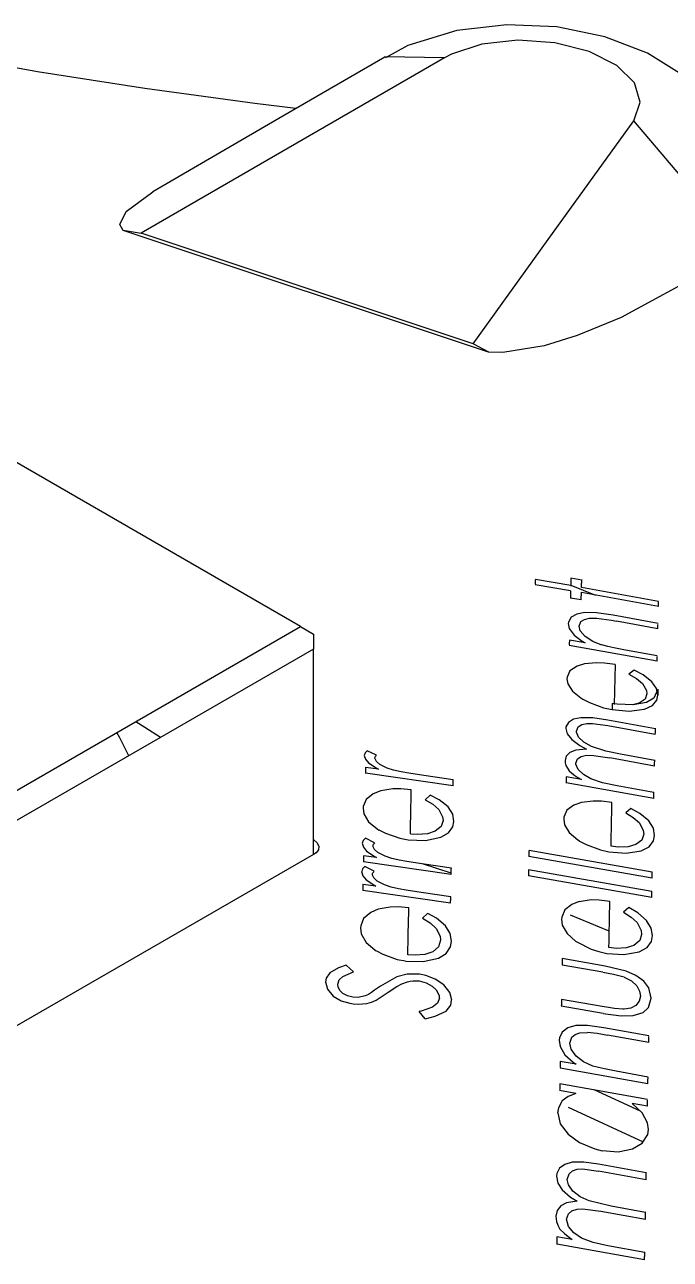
# Model space of a CAD drawing. Extents: x 0 to 258, y 0 to 184.
# Drawn here: x 64.452 to 65.33, y 97.348 to 99.027 of the extents above; entities that cross this region are included whole.
import ezdxf

# ---------------------------------------------------------------- set-up
doc = ezdxf.new("R2010")
doc.units = 0

msp = doc.modelspace()

# ---------------------------------------------------------------- linework, layer by layer
for p, q in [((65.107711, 99.027413), (65.039621, 99.019529)), ((65.175788, 99.024371), (65.107711, 99.027413)), ((65.241045, 99.011009), (65.175788, 99.024371)), ((65.039621, 99.019529), (64.973213, 98.999129)), ((65.298825, 98.988573), (65.241045, 99.011009)), ((64.973213, 98.999129), (64.942749, 98.982143)), ((65.073797, 99.000913), (65.032421, 98.987419)), ((65.122517, 99.006257), (65.073797, 99.000913)), ((65.173058, 99.002818), (65.122517, 99.006257)), ((65.219688, 98.990938), (65.173058, 99.002818)), ((65.257132, 98.971994), (65.219688, 98.990938)), ((64.469526, 98.963442), (64.336904, 98.986805)), ((64.941958, 98.983424), (64.803303, 98.903149)), ((65.023021, 98.982474), (64.830566, 98.871114)), ((65.023021, 98.982474), (64.941937, 98.983532)), ((65.032421, 98.987419), (65.023029, 98.982498)), ((65.345928, 98.959349), (65.298825, 98.988573)), ((64.615314, 98.940662), (64.469526, 98.963442)), ((65.281182, 98.948128), (65.257132, 98.971994)), ((64.765153, 98.919972), (64.615314, 98.940662)), ((65.289173, 98.922067), (65.281182, 98.948128)), ((64.820755, 98.913251), (64.765153, 98.919972)), ((65.28023, 98.896746), (65.289173, 98.922067)), ((64.803303, 98.903149), (64.626146, 98.800102)), ((65.16384, 98.734978), (65.28023, 98.896746)), ((65.413985, 98.738814), (65.28023, 98.896746)), ((64.830566, 98.871114), (64.61052, 98.743648)), ((64.590137, 98.7734), (64.626242, 98.799893)), ((64.581538, 98.755462), (64.590137, 98.7734)), ((64.585824, 98.747551), (64.581538, 98.755462)), ((64.827195, 98.208545), (63.908034, 98.739034)), ((65.082917, 98.581869), (64.585824, 98.747551)), ((64.610501, 98.743532), (64.585895, 98.7475)), ((65.062097, 98.59314), (64.61052, 98.743648)), ((65.062097, 98.59314), (65.16384, 98.734978)), ((65.380798, 98.692912), (65.263204, 98.62892)), ((65.263204, 98.62892), (65.203429, 98.604631)), ((65.203429, 98.604631), (65.158651, 98.590608)), ((65.083047, 98.581871), (65.062145, 98.593249)), ((65.158651, 98.590608), (65.102457, 98.581321)), ((65.102457, 98.581321), (65.08293, 98.58185)), ((65.146335, 98.267655), (65.146314, 98.266862)), ((65.146359, 98.268449), (65.146335, 98.267655)), ((65.14638, 98.269243), (65.146359, 98.268449)), ((65.146404, 98.270037), (65.14638, 98.269243)), ((65.146425, 98.27083), (65.146404, 98.270037)), ((65.146449, 98.271624), (65.146425, 98.27083)), ((65.14647, 98.272418), (65.146449, 98.271624)), ((65.194645, 98.26429), (65.14647, 98.272413)), ((65.194743, 98.267621), (65.194709, 98.266298)), ((65.194775, 98.268944), (65.194743, 98.267621)), ((65.194807, 98.270267), (65.194775, 98.268944)), ((65.194838, 98.27159), (65.194807, 98.270267)), ((65.19487, 98.272913), (65.194838, 98.27159)), ((65.194902, 98.274236), (65.19487, 98.272913)), ((65.209562, 98.271698), (65.194904, 98.274344)), ((65.209435, 98.267047), (65.209467, 98.26837)), ((65.209467, 98.26837), (65.209499, 98.269693)), ((65.209499, 98.269693), (65.209531, 98.271016)), ((65.209531, 98.271016), (65.209562, 98.272338)), ((65.146314, 98.266862), (65.14629, 98.266068)), ((65.194468, 98.257294), (65.14629, 98.265417)), ((65.194307, 98.25068), (65.194275, 98.249357)), ((65.194338, 98.252003), (65.194307, 98.25068)), ((65.19437, 98.253326), (65.194338, 98.252003)), ((65.194402, 98.254648), (65.19437, 98.253326)), ((65.194434, 98.255971), (65.194402, 98.254648)), ((65.194468, 98.257294), (65.194434, 98.255971)), ((65.194677, 98.264975), (65.194645, 98.263652)), ((65.194709, 98.266298), (65.194677, 98.264975)), ((65.194701, 98.264636), (65.228303, 98.251407)), ((65.209001, 98.25001), (65.209033, 98.251333)), ((65.209033, 98.251333), (65.209065, 98.252656)), ((65.209065, 98.252656), (65.209097, 98.253979)), ((65.209097, 98.253979), (65.209128, 98.255302)), ((65.313858, 98.23581), (65.209128, 98.254754)), ((65.209308, 98.261755), (65.20934, 98.263078)), ((65.314038, 98.242798), (65.209308, 98.261742)), ((65.20934, 98.263078), (65.209372, 98.264401)), ((65.209372, 98.264401), (65.209404, 98.265724)), ((65.209404, 98.265724), (65.209435, 98.267047)), ((65.194243, 98.248034), (65.194211, 98.246711)), ((65.208872, 98.244719), (65.194214, 98.247364)), ((65.194275, 98.249357), (65.194243, 98.248034)), ((65.208872, 98.244719), (65.208906, 98.246042)), ((65.208906, 98.246042), (65.208938, 98.247364)), ((65.208938, 98.247364), (65.20897, 98.248687)), ((65.20897, 98.248687), (65.209001, 98.25001)), ((65.313858, 98.23581), (65.31388, 98.236604)), ((65.31388, 98.236604), (65.313903, 98.237398)), ((65.313903, 98.237398), (65.313925, 98.238191)), ((65.313925, 98.238191), (65.313948, 98.238985)), ((65.313948, 98.238985), (65.313969, 98.239779)), ((65.313969, 98.239779), (65.313993, 98.240573)), ((65.313993, 98.240573), (65.314014, 98.241366)), ((65.314014, 98.241366), (65.314038, 98.24216)), ((65.194989, 98.22115), (65.19147, 98.21472)), ((65.202689, 98.225568), (65.194989, 98.22115)), ((65.213801, 98.227685), (65.202689, 98.225568)), ((65.208515, 98.215345), (65.213092, 98.218255)), ((65.213092, 98.218255), (65.219918, 98.219843)), ((65.229597, 98.227156), (65.213801, 98.227685)), ((65.219918, 98.219843), (65.229866, 98.219935)), ((65.252298, 98.223848), (65.229597, 98.227156)), ((65.229745, 98.219874), (65.243212, 98.218287)), ((65.243212, 98.218287), (65.250065, 98.217228)), ((65.250065, 98.217228), (65.256917, 98.215906)), ((65.313268, 98.212646), (65.252298, 98.223838)), ((63.908034, 97.677791), (64.827195, 98.208545)), ((64.827195, 98.208545), (64.844922, 98.198226)), ((65.191237, 98.21272), (65.19256, 98.205947)), ((65.19147, 98.21472), (65.191256, 98.212868)), ((65.19256, 98.205947), (65.199043, 98.196951)), ((65.205869, 98.208942), (65.208515, 98.215345)), ((65.207515, 98.202631), (65.205927, 98.208929)), ((65.214367, 98.194932), (65.207515, 98.202631)), ((65.313091, 98.205537), (65.256928, 98.215882)), ((65.313091, 98.205537), (65.313112, 98.20633)), ((65.313112, 98.20633), (65.313136, 98.207124)), ((65.313136, 98.207124), (65.313157, 98.207918)), ((65.313157, 98.207918), (65.313178, 98.208712)), ((65.313178, 98.208712), (65.313202, 98.209505)), ((65.313202, 98.209505), (65.313226, 98.210299)), ((65.313226, 98.210299), (65.313247, 98.211093)), ((65.313247, 98.211093), (65.313268, 98.211887)), ((64.844922, 98.198226), (64.844922, 98.177853)), ((65.192621, 98.184404), (65.192597, 98.183611)), ((65.192642, 98.185198), (65.192621, 98.184404)), ((65.192666, 98.185992), (65.192642, 98.185198)), ((65.192687, 98.186786), (65.192666, 98.185992)), ((65.192711, 98.187579), (65.192687, 98.186786)), ((65.192732, 98.188373), (65.192711, 98.187579)), ((65.192756, 98.189167), (65.192732, 98.188373)), ((65.192777, 98.189961), (65.192756, 98.189167)), ((65.214312, 98.186235), (65.192775, 98.189966)), ((65.199043, 98.196951), (65.210155, 98.188669)), ((65.210155, 98.188669), (65.214283, 98.186288)), ((65.224448, 98.188423), (65.214367, 98.194932)), ((65.236989, 98.18337), (65.224448, 98.188423)), ((65.244977, 98.181417), (65.236986, 98.183534)), ((64.844922, 98.177853), (63.925496, 97.6471)), ((64.844922, 97.898454), (64.844922, 98.177853)), ((65.31199, 98.16124), (65.192597, 98.182671)), ((65.252994, 98.179565), (65.244977, 98.181417)), ((65.269001, 98.176496), (65.252994, 98.179565)), ((65.312168, 98.168524), (65.269001, 98.176488)), ((65.312123, 98.166003), (65.312147, 98.166796)), ((65.312147, 98.166796), (65.312168, 98.16759)), ((65.203406, 98.154792), (65.19359, 98.148283)), ((65.213486, 98.157782), (65.203406, 98.154792)), ((65.22952, 98.159359), (65.213486, 98.157771)), ((65.240579, 98.15883), (65.22952, 98.159359)), ((65.255079, 98.156978), (65.240579, 98.15883)), ((65.255079, 98.156978), (65.253756, 98.102648)), ((65.31199, 98.16124), (65.312012, 98.162034)), ((65.312012, 98.162034), (65.312035, 98.162828)), ((65.312035, 98.162828), (65.312057, 98.163621)), ((65.312057, 98.163621), (65.31208, 98.164415)), ((65.31208, 98.164415), (65.312102, 98.165209)), ((65.312102, 98.165209), (65.312123, 98.166003)), ((65.189399, 98.137483), (65.190457, 98.130419)), ((65.189594, 98.139579), (65.189404, 98.137462)), ((65.19359, 98.148283), (65.189594, 98.139579)), ((65.280693, 98.149159), (65.273681, 98.143841)), ((65.273692, 98.143854), (65.284117, 98.137875)), ((65.293131, 98.142714), (65.280801, 98.14917)), ((65.284117, 98.137875), (65.292292, 98.130969)), ((65.304984, 98.133401), (65.293131, 98.142714)), ((65.311387, 98.124114), (65.304984, 98.133401)), ((65.190457, 98.130419), (65.19686, 98.12047)), ((65.19686, 98.12047), (65.208343, 98.111395)), ((65.292292, 98.130969), (65.297637, 98.121709)), ((65.29829, 98.116946), (65.295592, 98.109591)), ((65.297637, 98.121709), (65.298166, 98.116946)), ((65.312975, 98.123309), (65.307683, 98.111059)), ((65.312975, 98.115144), (65.311387, 98.124114)), ((65.312969, 98.123349), (65.312969, 98.115147)), ((65.208343, 98.111395), (65.211041, 98.109808)), ((65.211084, 98.109718), (65.219894, 98.105114)), ((65.219894, 98.105114), (65.239209, 98.098156)), ((65.257915, 98.102778), (65.250771, 98.103836)), ((65.250792, 98.10377), (65.250792, 98.095568)), ((65.279346, 98.101984), (65.257915, 98.102778)), ((65.287522, 98.10422), (65.278367, 98.102103)), ((65.297761, 98.105424), (65.279346, 98.101984)), ((65.295592, 98.109591), (65.287522, 98.10422)), ((65.2947, 98.09619), (65.305654, 98.101084)), ((65.307683, 98.111059), (65.297761, 98.105424)), ((65.305654, 98.101084), (65.311633, 98.108387)), ((65.311633, 98.108387), (65.312956, 98.114975)), ((65.208554, 98.0845), (65.198447, 98.082384)), ((65.224667, 98.084236), (65.208554, 98.0845)), ((65.24512, 98.081299), (65.224667, 98.084236)), ((65.239209, 98.098156), (65.250771, 98.09551)), ((65.250779, 98.095581), (65.274221, 98.093464)), ((65.274221, 98.093464), (65.2947, 98.09619)), ((64.615304, 98.071295), (64.603027, 98.079074)), ((64.636656, 98.057669), (64.615304, 98.071295)), ((65.187808, 98.070044), (65.189925, 98.062397)), ((65.188102, 98.072224), (65.187837, 98.070107)), ((65.191356, 98.078097), (65.188102, 98.072224)), ((65.198447, 98.082384), (65.191356, 98.078097)), ((65.20244, 98.066181), (65.204821, 98.072134)), ((65.202527, 98.064837), (65.202445, 98.06616)), ((65.204821, 98.072134), (65.209557, 98.075177)), ((65.209557, 98.075177), (65.216489, 98.076764)), ((65.216489, 98.076764), (65.224083, 98.076685)), ((65.224083, 98.076685), (65.244879, 98.073721)), ((65.309609, 98.061826), (65.244874, 98.073653)), ((65.309789, 98.06948), (65.24512, 98.081307)), ((65.309678, 98.065001), (65.309699, 98.066059)), ((65.309699, 98.066059), (65.309723, 98.067117)), ((65.309723, 98.067117), (65.309744, 98.068176)), ((65.309744, 98.068176), (65.309768, 98.069234)), ((65.309768, 98.069234), (65.309789, 98.070292)), ((64.581273, 98.057296), (64.577357, 98.064255)), ((64.593523, 98.032769), (64.581273, 98.057296)), ((65.189925, 98.062397), (65.196063, 98.054698)), ((65.196063, 98.054698), (65.206964, 98.046707)), ((65.205358, 98.057931), (65.202527, 98.064837)), ((65.212475, 98.051025), (65.205358, 98.057931)), ((65.222688, 98.045205), (65.212475, 98.051025)), ((65.309609, 98.061826), (65.309633, 98.062884)), ((65.309633, 98.062884), (65.309654, 98.063942)), ((65.309654, 98.063942), (65.309678, 98.065001)), ((64.913727, 98.033227), (64.915314, 98.027988)), ((64.915063, 98.036719), (64.91374, 98.033253)), ((64.916386, 98.038307), (64.915063, 98.036719)), ((64.917973, 98.03963), (64.916386, 98.038307)), ((64.930573, 98.033518), (64.917979, 98.03963)), ((64.929094, 98.031838), (64.930681, 98.03369)), ((65.188459, 98.032282), (65.186872, 98.026514)), ((65.193486, 98.037283), (65.188459, 98.032282)), ((65.201715, 98.040564), (65.193486, 98.037283)), ((65.216108, 98.041887), (65.201715, 98.040564)), ((65.206964, 98.046707), (65.216225, 98.041892)), ((65.208795, 98.031817), (65.215939, 98.033404)), ((65.215939, 98.033404), (65.225675, 98.03314)), ((65.242347, 98.039093), (65.222688, 98.045205)), ((65.225675, 98.03314), (65.247768, 98.029832)), ((65.262349, 98.035018), (65.242347, 98.039093)), ((65.308792, 98.02648), (65.262349, 98.035026)), ((64.915314, 98.027988), (64.919706, 98.022908)), ((64.915444, 98.015942), (64.91542, 98.014883)), ((64.915465, 98.017), (64.915444, 98.015942)), ((64.933041, 98.014608), (64.915473, 98.016989)), ((64.919706, 98.022908), (64.930025, 98.016188)), ((64.928356, 98.029721), (64.928565, 98.030779)), ((64.928549, 98.028602), (64.928416, 98.02966)), ((64.930401, 98.024977), (64.928549, 98.028602)), ((64.928565, 98.030779), (64.929094, 98.031838)), ((64.930025, 98.016188), (64.933094, 98.0146)), ((64.935058, 98.020956), (64.930401, 98.024977)), ((64.9449, 98.016087), (64.935058, 98.020956)), ((64.95379, 98.013177), (64.9449, 98.016087)), ((65.186811, 98.026549), (65.187075, 98.02303)), ((65.187075, 98.02303), (65.188134, 98.019432)), ((65.188134, 98.019432), (65.192499, 98.012261)), ((65.201516, 98.021231), (65.201419, 98.022554)), ((65.20144, 98.022662), (65.203821, 98.028721)), ((65.204665, 98.013981), (65.201516, 98.021231)), ((65.203821, 98.028721), (65.208795, 98.031817)), ((65.308612, 98.01867), (65.2479, 98.029782)), ((65.308612, 98.01867), (65.308633, 98.019728)), ((65.308633, 98.019728), (65.308657, 98.020786)), ((65.308657, 98.020786), (65.308678, 98.021845)), ((65.308678, 98.021845), (65.308702, 98.022903)), ((65.308702, 98.022903), (65.308723, 98.023961)), ((65.308723, 98.023961), (65.308747, 98.02502)), ((65.308747, 98.02502), (65.308768, 98.026078)), ((65.308768, 98.026078), (65.308792, 98.027136)), ((64.915309, 98.009592), (64.915288, 98.008533)), ((65.034678, 97.991894), (64.915288, 98.008933)), ((64.91533, 98.01065), (64.915309, 98.009592)), ((64.915354, 98.011708), (64.91533, 98.01065)), ((64.915375, 98.012767), (64.915354, 98.011708)), ((64.915399, 98.013825), (64.915375, 98.012767)), ((64.91542, 98.014883), (64.915399, 98.013825)), ((64.963987, 98.010896), (64.953774, 98.013277)), ((64.974253, 98.009044), (64.963987, 98.010896)), ((64.994732, 98.005895), (64.974253, 98.009044)), ((65.034858, 97.999961), (64.994732, 98.005888)), ((65.034813, 97.998244), (65.034834, 97.999302)), ((65.034834, 97.999302), (65.034858, 98.00036)), ((65.188311, 97.999739), (65.18829, 97.99868)), ((65.188335, 98.000797), (65.188311, 97.999739)), ((65.188356, 98.001855), (65.188335, 98.000797)), ((65.18838, 98.002914), (65.188356, 98.001855)), ((65.188401, 98.003972), (65.18838, 98.002914)), ((65.20915, 98.000397), (65.188406, 98.003969)), ((65.192563, 98.012259), (65.196003, 98.009057)), ((65.196003, 98.009057), (65.200024, 98.006015)), ((65.200024, 98.006015), (65.204443, 98.003131)), ((65.204443, 98.003131), (65.209152, 98.000379)), ((65.211862, 98.007049), (65.204665, 98.013981)), ((65.222048, 98.001228), (65.211862, 98.007049)), ((65.237844, 97.996016), (65.222048, 98.001228)), ((64.936224, 97.984909), (64.926038, 97.980993)), ((64.952496, 97.987547), (64.936224, 97.984901)), ((64.963476, 97.987629), (64.952496, 97.987547)), ((64.977817, 97.986306), (64.963476, 97.987629)), ((64.977653, 97.978908), (64.977817, 97.986316)), ((65.034678, 97.991894), (65.034699, 97.992952)), ((65.034699, 97.992952), (65.034723, 97.99401)), ((65.034723, 97.99401), (65.034744, 97.995069)), ((65.034744, 97.995069), (65.034768, 97.996127)), ((65.034768, 97.996127), (65.034789, 97.997185)), ((65.034789, 97.997185), (65.034813, 97.998244)), ((65.188245, 97.996564), (65.188224, 97.995505)), ((65.307614, 97.974653), (65.188224, 97.996005)), ((65.188266, 97.997622), (65.188245, 97.996564)), ((65.18829, 97.99868), (65.188266, 97.997622)), ((65.257555, 97.991836), (65.237844, 97.996016)), ((65.307794, 97.982617), (65.257555, 97.991825)), ((65.307749, 97.981003), (65.30777, 97.982062)), ((65.30777, 97.982062), (65.307794, 97.98312)), ((64.916354, 97.973399), (64.912332, 97.963769)), ((64.926038, 97.980993), (64.916354, 97.973399)), ((64.977327, 97.964012), (64.977491, 97.971473)), ((64.977491, 97.971473), (64.977653, 97.978908)), ((64.996433, 97.972857), (65.006857, 97.966851)), ((65.003431, 97.979098), (64.996446, 97.972854)), ((65.015687, 97.972791), (65.003542, 97.979114)), ((65.006857, 97.966851), (65.015033, 97.959707)), ((65.027725, 97.963081), (65.015687, 97.972791)), ((65.198976, 97.965708), (65.189266, 97.958564)), ((65.20911, 97.969174), (65.198976, 97.965708)), ((65.225197, 97.971111), (65.209083, 97.968994)), ((65.23623, 97.970846), (65.225197, 97.971111)), ((65.250702, 97.968994), (65.23623, 97.970846)), ((65.250538, 97.961665), (65.250702, 97.968994)), ((65.307614, 97.974653), (65.307635, 97.975712)), ((65.307635, 97.975712), (65.307659, 97.97677)), ((65.307659, 97.97677), (65.30768, 97.977828)), ((65.30768, 97.977828), (65.307704, 97.978887)), ((65.307704, 97.978887), (65.307725, 97.979945)), ((65.307725, 97.979945), (65.307749, 97.981003)), ((64.912332, 97.963769), (64.912118, 97.961123)), ((64.912139, 97.961229), (64.913198, 97.953503)), ((64.913198, 97.953503), (64.919733, 97.942761)), ((64.976838, 97.941469), (64.977002, 97.94901)), ((64.977002, 97.94901), (64.977163, 97.956524)), ((64.977163, 97.956524), (64.977327, 97.964012)), ((65.015033, 97.959707), (65.020431, 97.949653)), ((65.020431, 97.949653), (65.02096, 97.944573)), ((65.034128, 97.953212), (65.027725, 97.963081)), ((65.035715, 97.943396), (65.034128, 97.953212)), ((65.185245, 97.949171), (65.185028, 97.946526)), ((65.189266, 97.958564), (65.185245, 97.949171)), ((65.250213, 97.946928), (65.250374, 97.95431)), ((65.250374, 97.95431), (65.250538, 97.961665)), ((65.276317, 97.9609), (65.269305, 97.955)), ((65.269316, 97.954987), (65.279714, 97.948663)), ((65.288702, 97.95409), (65.276425, 97.96089)), ((65.279714, 97.948663), (65.28789, 97.941308)), ((65.300608, 97.944115), (65.288702, 97.95409)), ((64.919733, 97.942761), (64.931427, 97.933289)), ((64.931427, 97.933289), (64.933809, 97.931701)), ((64.933825, 97.931828), (64.942635, 97.927224)), ((64.976512, 97.926362), (64.976674, 97.933929)), ((64.976674, 97.933929), (64.976838, 97.941469)), ((65.018359, 97.936358), (65.010316, 97.929981)), ((65.021031, 97.94456), (65.018359, 97.936358)), ((65.028577, 97.927896), (65.034371, 97.936151)), ((65.034371, 97.936151), (65.035694, 97.943507)), ((65.185022, 97.946642), (65.186081, 97.938943)), ((65.186081, 97.938943), (65.192536, 97.928148)), ((65.249723, 97.924676), (65.249885, 97.932111)), ((65.249885, 97.932111), (65.250049, 97.93952)), ((65.250049, 97.93952), (65.250213, 97.946928)), ((65.28789, 97.941308), (65.293287, 97.931227)), ((65.307011, 97.934114), (65.300608, 97.944115)), ((65.308598, 97.924351), (65.307011, 97.934114)), ((64.844832, 97.918734), (64.849674, 97.914236)), ((64.912454, 97.917334), (64.911131, 97.913709)), ((64.913777, 97.918922), (64.912454, 97.917334)), ((64.915365, 97.920509), (64.913777, 97.918922)), ((64.927964, 97.91418), (64.91537, 97.920504)), ((64.942635, 97.927224), (64.962135, 97.920583)), ((64.962135, 97.920583), (64.973512, 97.918467)), ((64.973517, 97.918424), (64.997224, 97.917631)), ((64.986212, 97.925457), (64.976502, 97.926251)), ((64.999626, 97.926515), (64.986212, 97.925457)), ((64.997224, 97.917631), (65.017914, 97.921917)), ((65.010316, 97.929981), (64.999626, 97.926515)), ((65.017914, 97.921917), (65.028577, 97.927896)), ((65.192536, 97.928148), (65.204072, 97.918438)), ((65.204072, 97.918438), (65.206718, 97.91685)), ((65.206708, 97.916734), (65.215492, 97.911865)), ((65.249395, 97.909727), (65.249559, 97.917215)), ((65.249559, 97.917215), (65.249723, 97.924676)), ((65.291268, 97.91807), (65.283331, 97.91209)), ((65.293914, 97.92606), (65.291268, 97.91807)), ((65.293287, 97.931227), (65.293816, 97.926042)), ((65.301277, 97.908965), (65.307204, 97.916903)), ((65.307204, 97.916903), (65.308527, 97.924258)), ((64.844832, 97.898324), (63.925597, 97.367658)), ((64.848377, 97.900504), (64.844806, 97.898387)), ((64.851526, 97.904579), (64.848377, 97.900504)), ((64.849674, 97.914236), (64.852055, 97.909315)), ((64.852055, 97.909315), (64.851526, 97.904579)), ((64.911118, 97.91376), (64.912706, 97.908283)), ((64.912706, 97.908283), (64.917098, 97.902991)), ((64.917098, 97.902991), (64.927469, 97.895953)), ((64.925744, 97.910177), (64.925956, 97.911236)), ((64.925911, 97.90905), (64.925781, 97.910108)), ((64.927763, 97.90524), (64.925911, 97.90905)), ((64.925956, 97.911236), (64.926485, 97.912294)), ((64.926485, 97.912294), (64.928073, 97.914146)), ((64.932393, 97.90106), (64.927763, 97.90524)), ((64.942315, 97.89598), (64.932393, 97.90106)), ((65.137733, 97.898665), (65.137712, 97.897607)), ((65.137757, 97.899724), (65.137733, 97.898665)), ((65.137778, 97.900782), (65.137757, 97.899724)), ((65.137802, 97.90184), (65.137778, 97.900782)), ((65.137823, 97.902899), (65.137802, 97.90184)), ((65.137847, 97.903957), (65.137823, 97.902899)), ((65.305413, 97.874551), (65.137847, 97.903957)), ((65.215492, 97.911865), (65.235044, 97.904536)), ((65.235044, 97.904536), (65.246421, 97.901891)), ((65.246403, 97.90198), (65.269898, 97.900128)), ((65.259307, 97.908518), (65.249411, 97.909577)), ((65.272747, 97.909047), (65.259307, 97.908518)), ((65.269898, 97.900128), (65.290482, 97.903489)), ((65.283331, 97.91209), (65.272747, 97.909047)), ((65.290482, 97.903489), (65.301277, 97.908965)), ((64.912698, 97.889331), (64.912676, 97.888272)), ((65.032067, 97.871244), (64.912676, 97.888283)), ((64.912721, 97.890389), (64.912698, 97.889331)), ((64.912743, 97.891447), (64.912721, 97.890389)), ((64.912766, 97.892506), (64.912743, 97.891447)), ((64.912788, 97.893564), (64.912766, 97.892506)), ((64.912811, 97.894622), (64.912788, 97.893564)), ((64.912833, 97.895681), (64.912811, 97.894622)), ((64.912856, 97.896739), (64.912833, 97.895681)), ((64.93043, 97.89435), (64.912862, 97.896731)), ((64.914544, 97.881941), (64.912957, 97.880353)), ((64.927144, 97.875543), (64.91455, 97.881946)), ((64.927469, 97.895953), (64.930512, 97.894366)), ((64.951179, 97.89299), (64.942315, 97.89598)), ((64.961378, 97.890667), (64.951165, 97.893048)), ((64.971644, 97.888815), (64.961378, 97.890667)), ((64.992123, 97.88564), (64.971644, 97.888815)), ((65.032247, 97.879711), (64.992123, 97.885637)), ((65.031982, 97.873054), (64.992824, 97.885489)), ((65.137688, 97.896549), (65.137667, 97.89549)), ((65.305233, 97.866219), (65.137667, 97.895625)), ((65.137712, 97.897607), (65.137688, 97.896549)), ((64.910298, 97.875083), (64.911885, 97.869527)), ((64.911634, 97.878766), (64.910311, 97.875062)), ((64.912957, 97.880353), (64.911634, 97.878766)), ((64.911885, 97.869527), (64.916277, 97.864156)), ((64.924927, 97.871477), (64.925136, 97.872535)), ((64.925093, 97.870358), (64.924969, 97.871416)), ((64.926945, 97.866495), (64.925093, 97.870358)), ((64.925136, 97.872535), (64.925665, 97.873593)), ((64.925665, 97.873593), (64.927252, 97.875445)), ((64.931576, 97.862261), (64.926945, 97.866495)), ((65.032067, 97.871244), (65.032091, 97.872302)), ((65.032091, 97.872302), (65.032112, 97.873361)), ((65.032112, 97.873361), (65.032136, 97.874419)), ((65.032136, 97.874419), (65.032157, 97.875477)), ((65.032157, 97.875477), (65.032181, 97.876536)), ((65.032181, 97.876536), (65.032202, 97.877594)), ((65.032202, 97.877594), (65.032226, 97.878652)), ((65.032226, 97.878652), (65.032247, 97.879711)), ((65.137127, 97.870268), (65.137104, 97.869209)), ((65.304672, 97.839854), (65.137104, 97.869259)), ((65.137149, 97.871326), (65.137127, 97.870268)), ((65.137172, 97.872384), (65.137149, 97.871326)), ((65.137194, 97.873443), (65.137172, 97.872384)), ((65.137215, 97.874501), (65.137194, 97.873443)), ((65.137239, 97.875559), (65.137215, 97.874501)), ((65.13726, 97.876618), (65.137239, 97.875559)), ((65.137284, 97.877676), (65.13726, 97.876618)), ((65.304849, 97.848273), (65.137284, 97.877676)), ((65.305233, 97.866219), (65.305257, 97.867278)), ((65.305257, 97.867278), (65.305278, 97.868336)), ((65.305278, 97.868336), (65.305302, 97.869394)), ((65.305302, 97.869394), (65.305323, 97.870453)), ((65.305323, 97.870453), (65.305347, 97.871511)), ((65.305347, 97.871511), (65.305368, 97.872569)), ((65.305368, 97.872569), (65.305389, 97.873628)), ((65.305389, 97.873628), (65.305413, 97.874686)), ((64.91188, 97.850405), (64.911856, 97.849347)), ((65.031249, 97.832191), (64.911856, 97.849231)), ((64.911901, 97.851464), (64.91188, 97.850405)), ((64.911925, 97.852522), (64.911901, 97.851464)), ((64.911946, 97.85358), (64.911925, 97.852522)), ((64.91197, 97.854639), (64.911946, 97.85358)), ((64.911991, 97.855697), (64.91197, 97.854639)), ((64.912015, 97.856755), (64.911991, 97.855697)), ((64.912036, 97.857814), (64.912015, 97.856755)), ((64.929612, 97.855424), (64.912044, 97.857806)), ((64.916277, 97.864156), (64.926676, 97.857038)), ((64.926676, 97.857038), (64.929692, 97.855451)), ((64.941497, 97.857102), (64.931576, 97.862261)), ((64.950361, 97.854086), (64.941497, 97.857102)), ((64.960558, 97.851741), (64.950345, 97.854123)), ((64.970824, 97.849889), (64.960558, 97.851741)), ((64.991303, 97.846714), (64.970824, 97.849889)), ((65.304828, 97.847262), (65.304849, 97.84832)), ((65.031427, 97.840782), (64.991303, 97.846709)), ((65.031249, 97.832191), (65.03127, 97.83325)), ((65.03127, 97.83325), (65.031294, 97.834308)), ((65.031294, 97.834308), (65.031315, 97.835366)), ((65.031315, 97.835366), (65.031339, 97.836425)), ((65.031339, 97.836425), (65.03136, 97.837483)), ((65.03136, 97.837483), (65.031382, 97.838541)), ((65.031382, 97.838541), (65.031405, 97.8396)), ((65.031405, 97.8396), (65.031427, 97.840658)), ((65.206192, 97.834268), (65.196005, 97.830485)), ((65.222384, 97.836573), (65.206218, 97.834192)), ((65.233364, 97.836343), (65.222384, 97.836573)), ((65.247784, 97.834491), (65.233364, 97.836343)), ((65.24762, 97.826767), (65.247784, 97.83452)), ((65.304672, 97.839854), (65.304693, 97.840912)), ((65.304693, 97.840912), (65.304714, 97.84197)), ((65.304714, 97.84197), (65.304738, 97.843029)), ((65.304738, 97.843029), (65.304759, 97.844087)), ((65.304759, 97.844087), (65.304783, 97.845145)), ((65.304783, 97.845145), (65.304804, 97.846204)), ((65.304804, 97.846204), (65.304828, 97.847262)), ((64.922582, 97.819579), (64.912978, 97.811483)), ((64.932795, 97.823839), (64.922582, 97.819579)), ((64.949147, 97.826844), (64.932795, 97.823881)), ((64.9601, 97.827024), (64.949147, 97.826844)), ((64.974388, 97.825701), (64.9601, 97.827024)), ((64.974062, 97.809882), (64.974224, 97.817793)), ((64.974224, 97.817793), (64.974388, 97.825677)), ((65.000002, 97.818272), (64.993017, 97.811551)), ((65.012258, 97.811654), (65.000113, 97.818269)), ((65.186374, 97.822918), (65.182326, 97.813075)), ((65.196005, 97.830485), (65.186374, 97.822918)), ((65.246824, 97.794208), (65.194172, 97.815639)), ((65.247295, 97.811236), (65.247459, 97.819015)), ((65.247459, 97.819015), (65.24762, 97.826767)), ((65.2664, 97.819894), (65.276745, 97.813358)), ((65.273398, 97.826207), (65.266413, 97.819883)), ((65.285786, 97.819161), (65.273509, 97.826199)), ((65.297719, 97.80871), (65.285786, 97.819161)), ((64.90871, 97.798441), (64.909769, 97.790239)), ((64.908956, 97.801323), (64.908726, 97.798465)), ((64.912978, 97.811483), (64.908956, 97.801323)), ((64.973734, 97.79398), (64.973898, 97.801944)), ((64.973898, 97.801944), (64.974062, 97.809882)), ((64.993004, 97.811562), (65.003402, 97.805291)), ((65.003402, 97.805291), (65.011551, 97.797804)), ((65.011551, 97.797804), (65.016975, 97.787114)), ((65.024323, 97.801389), (65.012258, 97.811654)), ((65.030699, 97.790991), (65.024323, 97.801389)), ((65.182326, 97.813075), (65.182093, 97.810271)), ((65.182107, 97.810263), (65.183165, 97.802167)), ((65.183165, 97.802167), (65.189647, 97.790789)), ((65.246969, 97.7956), (65.247131, 97.803431)), ((65.247131, 97.803431), (65.247295, 97.811236)), ((65.276745, 97.813358), (65.284894, 97.805712)), ((65.284894, 97.805712), (65.290345, 97.795076)), ((65.304095, 97.798259), (65.297719, 97.80871)), ((65.305683, 97.787966), (65.304095, 97.798259)), ((64.909769, 97.790239), (64.91633, 97.778809)), ((64.973409, 97.778), (64.973573, 97.78599)), ((64.973573, 97.78599), (64.973734, 97.79398)), ((65.017602, 97.781693), (65.014956, 97.772962)), ((65.016975, 97.787114), (65.017504, 97.781717)), ((65.032286, 97.780592), (65.030699, 97.790991)), ((65.030942, 97.772605), (65.032265, 97.780516)), ((65.189647, 97.790789), (65.201236, 97.780629)), ((65.201236, 97.780629), (65.203617, 97.779042)), ((65.246641, 97.779857), (65.246805, 97.787741)), ((65.246805, 97.787741), (65.246969, 97.7956)), ((65.288353, 97.781206), (65.280468, 97.774803)), ((65.290998, 97.78962), (65.288353, 97.781206)), ((65.290345, 97.795076), (65.290874, 97.789625)), ((65.304259, 97.780156), (65.305582, 97.788014)), ((64.91633, 97.778809), (64.928078, 97.768834)), ((64.928078, 97.768834), (64.930194, 97.767247)), ((64.930396, 97.767374), (64.93918, 97.762585)), ((64.973083, 97.761939), (64.973245, 97.769983)), ((64.973245, 97.769983), (64.973409, 97.778)), ((65.006939, 97.766083), (64.99633, 97.762299)), ((65.014956, 97.772962), (65.006939, 97.766083)), ((65.014565, 97.757444), (65.025148, 97.763873)), ((65.025148, 97.763873), (65.030942, 97.772605)), ((65.203792, 97.778928), (65.222366, 97.769562)), ((65.222366, 97.769562), (65.232631, 97.766202)), ((65.232631, 97.766202), (65.243506, 97.763821)), ((65.243485, 97.763752), (65.267006, 97.762164)), ((65.256656, 97.770676), (65.246443, 97.771734)), ((65.24648, 97.771946), (65.246641, 97.779857)), ((65.26999, 97.77147), (65.256656, 97.770676)), ((65.267006, 97.762164), (65.28767, 97.765948)), ((65.280468, 97.774803), (65.26999, 97.77147)), ((65.28767, 97.765948), (65.298359, 97.771795)), ((65.298359, 97.771795), (65.304259, 97.780156)), ((64.889213, 97.748014), (64.878577, 97.744257)), ((64.899098, 97.738595), (64.889203, 97.748014)), ((64.93918, 97.762585), (64.958785, 97.755653)), ((64.958785, 97.755653), (64.970083, 97.753536)), ((64.970088, 97.753475), (64.993821, 97.752682)), ((64.983021, 97.761241), (64.973073, 97.762035)), ((64.99633, 97.762299), (64.983021, 97.761241)), ((64.993821, 97.752682), (65.014565, 97.757444)), ((65.182948, 97.749353), (65.182924, 97.748295)), ((65.238301, 97.73832), (65.182924, 97.747977)), ((65.182969, 97.750411), (65.182948, 97.749353)), ((65.182993, 97.75147), (65.182969, 97.750411)), ((65.183014, 97.752528), (65.182993, 97.75147)), ((65.183038, 97.753586), (65.183014, 97.752528)), ((65.183059, 97.754645), (65.183038, 97.753586)), ((65.18308, 97.755703), (65.183059, 97.754645)), ((65.183104, 97.756761), (65.18308, 97.755703)), ((65.241228, 97.746609), (65.183104, 97.756769)), ((64.861908, 97.730129), (64.861115, 97.724996)), ((64.866962, 97.737457), (64.861908, 97.730129)), ((64.878577, 97.744257), (64.866962, 97.737457)), ((64.879614, 97.727689), (64.884721, 97.732425)), ((64.884721, 97.732425), (64.899193, 97.738563)), ((64.957904, 97.731848), (64.935917, 97.719386)), ((64.972377, 97.735552), (64.957904, 97.731848)), ((64.989125, 97.735428), (64.972377, 97.735552)), ((64.997552, 97.733632), (64.98898, 97.735484)), ((65.010437, 97.728657), (64.997552, 97.733632)), ((65.238301, 97.73832), (65.252853, 97.735515)), ((65.269808, 97.739688), (65.241236, 97.746594)), ((65.252853, 97.735515), (65.260129, 97.733928)), ((65.260129, 97.733928), (65.267353, 97.731811)), ((65.267366, 97.731626), (65.277076, 97.72644)), ((65.283275, 97.733708), (65.269808, 97.739688)), ((65.293832, 97.72593), (65.283275, 97.733708)), ((64.861025, 97.724996), (64.86367, 97.71518)), ((64.86367, 97.71518), (64.871661, 97.705866)), ((64.878283, 97.717968), (64.877754, 97.721884)), ((64.877762, 97.721815), (64.879614, 97.727689)), ((64.880956, 97.7131), (64.878283, 97.717968)), ((64.927858, 97.713642), (64.923731, 97.710811)), ((64.935928, 97.719384), (64.927858, 97.713642)), ((64.946196, 97.710877), (64.958314, 97.718736)), ((64.958314, 97.718736), (64.965061, 97.722281)), ((64.965061, 97.722281), (64.972602, 97.725271)), ((64.972607, 97.725255), (64.976285, 97.726049)), ((64.976285, 97.726049), (64.980227, 97.726578)), ((64.980227, 97.726578), (64.987821, 97.726435)), ((64.987821, 97.726435), (64.988614, 97.726334)), ((64.988715, 97.726522), (64.998213, 97.723876)), ((64.998213, 97.723876), (65.006363, 97.719458)), ((65.006363, 97.719458), (65.011813, 97.714166)), ((65.021841, 97.720905), (65.010437, 97.728657)), ((65.011813, 97.714166), (65.01565, 97.70644)), ((65.030122, 97.710825), (65.021841, 97.720905)), ((65.277076, 97.72644), (65.284273, 97.719799)), ((65.284273, 97.719799), (65.288321, 97.712523)), ((65.300764, 97.71696), (65.293832, 97.72593)), ((65.303939, 97.702964), (65.300764, 97.71696)), ((64.871661, 97.705866), (64.882562, 97.69949)), ((64.884871, 97.709475), (64.880956, 97.7131)), ((64.882562, 97.69949), (64.894177, 97.695918)), ((64.89101, 97.706168), (64.884871, 97.709475)), ((64.898153, 97.704316), (64.89101, 97.706168)), ((64.905689, 97.703877), (64.898148, 97.704141)), ((64.914923, 97.705993), (64.905689, 97.703877)), ((64.919394, 97.70811), (64.914923, 97.705993)), ((64.917341, 97.69568), (64.923665, 97.697532)), ((64.923731, 97.710811), (64.919418, 97.708086)), ((64.923646, 97.697439), (64.929943, 97.700376)), ((64.929943, 97.700376), (64.935579, 97.703736)), ((64.935579, 97.703736), (64.946189, 97.71088)), ((65.016012, 97.702834), (65.013366, 97.695955)), ((65.01565, 97.70644), (65.015914, 97.70271)), ((65.032768, 97.700321), (65.030122, 97.710825)), ((65.031355, 97.693455), (65.032678, 97.700307)), ((65.18189, 97.696876), (65.181866, 97.695817)), ((65.181911, 97.697934), (65.18189, 97.696876)), ((65.181935, 97.698992), (65.181911, 97.697934)), ((65.181956, 97.700051), (65.181935, 97.698992)), ((65.181977, 97.701109), (65.181956, 97.700051)), ((65.237354, 97.691444), (65.181977, 97.701101)), ((65.287691, 97.698918), (65.283034, 97.693097)), ((65.289279, 97.705771), (65.287691, 97.698918)), ((65.288321, 97.712523), (65.289379, 97.705776)), ((65.30028, 97.690208), (65.303931, 97.702882)), ((64.894177, 97.695918), (64.898754, 97.695124)), ((64.898661, 97.695151), (64.905355, 97.694621)), ((64.905355, 97.694621), (64.917341, 97.69568)), ((64.991194, 97.685372), (64.98831, 97.684842)), ((64.996457, 97.674934), (64.988334, 97.684697)), ((65.006646, 97.690716), (64.991194, 97.685372)), ((65.013366, 97.695955), (65.006646, 97.690716)), ((65.010215, 97.678215), (65.025111, 97.685464)), ((65.025111, 97.685464), (65.031355, 97.693455)), ((65.181821, 97.693701), (65.1818, 97.692642)), ((65.238844, 97.682191), (65.1818, 97.69214)), ((65.181845, 97.694759), (65.181821, 97.693701)), ((65.181866, 97.695817), (65.181845, 97.694759)), ((65.245747, 97.690214), (65.237359, 97.691536)), ((65.238844, 97.682191), (65.263106, 97.678937)), ((65.254108, 97.688891), (65.245747, 97.690214)), ((65.265299, 97.687832), (65.254108, 97.688891)), ((65.267107, 97.687885), (65.265254, 97.687811)), ((65.276182, 97.689473), (65.267107, 97.687885)), ((65.283034, 97.693097), (65.276182, 97.689473)), ((65.279404, 97.679202), (65.292872, 97.683567)), ((65.292872, 97.683567), (65.30028, 97.690208)), ((64.996457, 97.674934), (65.010215, 97.678215)), ((65.201733, 97.665546), (65.190833, 97.662424)), ((65.217264, 97.665732), (65.201733, 97.665546)), ((65.239833, 97.662663), (65.217264, 97.665732)), ((65.263106, 97.678937), (65.279404, 97.679202)), ((65.179138, 97.648984), (65.178873, 97.64557)), ((65.183054, 97.656815), (65.179138, 97.648984)), ((65.190833, 97.662424), (65.183054, 97.656815)), ((65.193407, 97.641514), (65.196053, 97.649849)), ((65.196053, 97.649849), (65.200498, 97.653632)), ((65.200498, 97.653632), (65.207059, 97.655749)), ((65.207059, 97.655749), (65.217352, 97.656278)), ((65.21728, 97.656508), (65.230748, 97.655185)), ((65.230748, 97.655185), (65.2376, 97.654127)), ((65.2376, 97.654127), (65.244453, 97.652804)), ((65.300806, 97.651516), (65.239833, 97.662655)), ((65.300627, 97.642472), (65.244466, 97.652764)), ((65.300695, 97.645647), (65.300717, 97.646706)), ((65.300717, 97.646706), (65.30074, 97.647764)), ((65.30074, 97.647764), (65.300762, 97.648822)), ((65.300762, 97.648822), (65.300785, 97.64988)), ((65.300785, 97.64988), (65.300806, 97.650939)), ((65.178776, 97.645618), (65.180098, 97.637098)), ((65.180098, 97.637098), (65.186739, 97.625801)), ((65.194997, 97.633699), (65.19341, 97.641504)), ((65.202141, 97.623962), (65.194997, 97.633699)), ((65.300627, 97.642472), (65.30065, 97.643531)), ((65.30065, 97.643531), (65.300672, 97.644589)), ((65.300672, 97.644589), (65.300695, 97.645647)), ((65.180225, 97.612664), (65.180202, 97.611606)), ((65.180247, 97.613723), (65.180225, 97.612664)), ((65.18027, 97.614781), (65.180247, 97.613723)), ((65.180292, 97.615839), (65.18027, 97.614781)), ((65.180315, 97.616898), (65.180292, 97.615839)), ((65.20185, 97.613183), (65.180313, 97.616887)), ((65.186739, 97.625801), (65.198117, 97.615747)), ((65.198117, 97.615747), (65.201821, 97.613101)), ((65.212116, 97.616342), (65.202141, 97.623962)), ((65.224525, 97.610627), (65.212116, 97.616342)), ((65.180159, 97.609489), (65.180135, 97.608431)), ((65.299526, 97.586309), (65.180135, 97.607687)), ((65.18018, 97.610548), (65.180159, 97.609489)), ((65.180202, 97.611606), (65.18018, 97.610548)), ((65.232489, 97.608447), (65.224525, 97.610563)), ((65.240505, 97.606595), (65.232489, 97.608447)), ((65.256539, 97.603473), (65.240505, 97.606595)), ((65.299706, 97.595525), (65.256539, 97.603462)), ((65.179569, 97.579118), (65.179545, 97.578059)), ((65.17959, 97.580176), (65.179569, 97.579118)), ((65.179614, 97.581234), (65.17959, 97.580176)), ((65.179635, 97.582293), (65.179614, 97.581234)), ((65.179659, 97.583351), (65.179635, 97.582293)), ((65.17968, 97.584409), (65.179659, 97.583351)), ((65.179704, 97.585468), (65.17968, 97.584409)), ((65.179725, 97.586526), (65.179704, 97.585468)), ((65.299118, 97.565142), (65.179725, 97.586521)), ((65.299526, 97.586309), (65.29955, 97.587367)), ((65.29955, 97.587367), (65.299571, 97.588426)), ((65.299571, 97.588426), (65.299595, 97.589484)), ((65.299595, 97.589484), (65.299616, 97.590542)), ((65.299616, 97.590542), (65.29964, 97.591601)), ((65.29964, 97.591601), (65.299661, 97.592659)), ((65.299661, 97.592659), (65.299685, 97.593717)), ((65.299685, 97.593717), (65.299706, 97.594776)), ((65.183011, 97.563066), (65.177799, 97.553514)), ((65.201638, 97.573411), (65.179545, 97.577221)), ((65.191055, 97.569257), (65.183011, 97.563066)), ((65.201638, 97.573411), (65.191055, 97.569257)), ((65.289686, 97.549204), (65.226451, 97.578308)), ((65.29905, 97.561129), (65.299073, 97.562187)), ((65.299073, 97.562187), (65.299095, 97.563245)), ((65.299095, 97.563245), (65.299118, 97.564304)), ((65.177799, 97.553514), (65.176741, 97.546741)), ((65.176863, 97.546738), (65.180223, 97.53216)), ((65.190997, 97.554496), (65.293126, 97.507664)), ((65.291943, 97.546995), (65.278158, 97.559668)), ((65.298939, 97.555837), (65.278275, 97.559674)), ((65.299113, 97.533448), (65.291943, 97.546995)), ((65.298939, 97.555837), (65.29896, 97.556895)), ((65.29896, 97.556895), (65.298984, 97.557954)), ((65.298984, 97.557954), (65.299005, 97.559012)), ((65.299005, 97.559012), (65.299028, 97.56007)), ((65.299028, 97.56007), (65.29905, 97.561129)), ((65.180223, 97.53216), (65.191071, 97.518004)), ((65.300436, 97.524294), (65.299113, 97.533448)), ((65.191071, 97.518004), (65.206549, 97.506521)), ((65.291639, 97.505429), (65.299391, 97.517256)), ((65.299391, 97.517256), (65.300449, 97.524241)), ((65.206549, 97.506521), (65.227504, 97.497764)), ((65.227504, 97.497764), (65.237558, 97.495383)), ((65.237558, 97.49548), (65.259307, 97.493893)), ((65.259307, 97.493893), (65.278648, 97.497888)), ((65.278648, 97.497888), (65.291639, 97.505429)), ((65.196413, 97.47974), (65.186464, 97.47683)), ((65.212393, 97.479952), (65.196413, 97.47974)), ((65.232555, 97.4772), (65.212393, 97.479952)), ((65.175722, 97.4645), (65.175193, 97.460611)), ((65.179294, 97.471512), (65.175722, 97.4645)), ((65.186464, 97.47683), (65.179294, 97.471512)), ((65.189875, 97.456409), (65.192256, 97.463977)), ((65.192256, 97.463977), (65.196833, 97.467866)), ((65.196833, 97.467866), (65.203501, 97.470247)), ((65.203501, 97.470247), (65.210777, 97.470512)), ((65.210777, 97.470512), (65.232314, 97.467681)), ((65.297044, 97.455756), (65.232309, 97.467609)), ((65.297224, 97.465358), (65.232555, 97.477211)), ((65.297134, 97.461048), (65.297155, 97.462371)), ((65.297155, 97.462371), (65.297179, 97.463693)), ((65.297179, 97.463693), (65.2972, 97.465016)), ((65.2972, 97.465016), (65.297224, 97.466339)), ((65.175243, 97.460616), (65.177095, 97.451224)), ((65.177095, 97.451224), (65.183075, 97.44199)), ((65.191507, 97.448734), (65.18992, 97.456407)), ((65.19746, 97.440214), (65.191507, 97.448734)), ((65.297044, 97.455756), (65.297068, 97.457079)), ((65.297068, 97.457079), (65.297089, 97.458402)), ((65.297089, 97.458402), (65.29711, 97.459725)), ((65.29711, 97.459725), (65.297134, 97.461048)), ((65.183075, 97.44199), (65.19424, 97.432227)), ((65.19424, 97.432227), (65.203448, 97.426617)), ((65.207409, 97.432541), (65.19746, 97.440214)), ((65.219791, 97.427065), (65.207409, 97.432541)), ((65.176106, 97.414052), (65.174254, 97.406432)), ((65.181027, 97.420217), (65.176106, 97.414052)), ((65.188991, 97.42453), (65.181027, 97.420217)), ((65.203543, 97.426647), (65.188991, 97.42453)), ((65.19152, 97.409708), (65.196309, 97.413677)), ((65.196309, 97.413677), (65.203189, 97.416058)), ((65.203189, 97.416058), (65.210518, 97.416322)), ((65.210518, 97.416322), (65.235468, 97.412962)), ((65.249784, 97.42008), (65.219791, 97.427065)), ((65.296047, 97.401749), (65.235335, 97.412888)), ((65.296227, 97.411507), (65.249784, 97.42008)), ((65.296182, 97.409687), (65.296203, 97.41101)), ((65.296203, 97.41101), (65.296227, 97.412333)), ((65.174243, 97.4063), (65.175037, 97.399209)), ((65.175037, 97.399209), (65.176889, 97.393997)), ((65.176889, 97.393997), (65.179879, 97.388758)), ((65.19165, 97.392121), (65.188846, 97.402043)), ((65.188875, 97.402061), (65.19152, 97.409708)), ((65.296047, 97.401749), (65.296068, 97.403072)), ((65.296068, 97.403072), (65.296092, 97.404395)), ((65.296092, 97.404395), (65.296113, 97.405718)), ((65.296113, 97.405718), (65.296137, 97.407041)), ((65.296137, 97.407041), (65.296158, 97.408364)), ((65.296158, 97.408364), (65.296182, 97.409687)), ((65.175836, 97.378265), (65.175815, 97.376942)), ((65.196585, 97.374672), (65.175841, 97.37827)), ((65.179998, 97.388742), (65.185951, 97.382604)), ((65.185951, 97.382604), (65.191031, 97.378529)), ((65.191031, 97.378529), (65.196587, 97.374693)), ((65.198794, 97.383496), (65.19165, 97.392121)), ((65.209192, 97.376378), (65.198794, 97.383496)), ((65.17568, 97.369004), (65.175656, 97.367682)), ((65.295049, 97.346869), (65.175656, 97.368354)), ((65.175701, 97.370327), (65.17568, 97.369004)), ((65.175725, 97.37165), (65.175701, 97.370327)), ((65.175746, 97.372973), (65.175725, 97.37165)), ((65.17577, 97.374296), (65.175746, 97.372973)), ((65.175791, 97.375619), (65.17577, 97.374296)), ((65.175815, 97.376942), (65.175791, 97.375619)), ((65.225093, 97.370452), (65.209192, 97.376378)), ((65.24499, 97.36606), (65.225093, 97.370452)), ((65.295226, 97.356786), (65.24499, 97.366046)), ((65.295049, 97.346869), (65.29507, 97.348192)), ((65.29507, 97.348192), (65.295094, 97.349515)), ((65.295094, 97.349515), (65.295115, 97.350838)), ((65.295115, 97.350838), (65.295139, 97.352161)), ((65.295139, 97.352161), (65.29516, 97.353484)), ((65.29516, 97.353484), (65.295181, 97.354807)), ((65.295181, 97.354807), (65.295205, 97.35613)), ((65.295205, 97.35613), (65.295226, 97.357453))]:
    msp.add_line(p, q)

doc.saveas('drawing.dxf')
